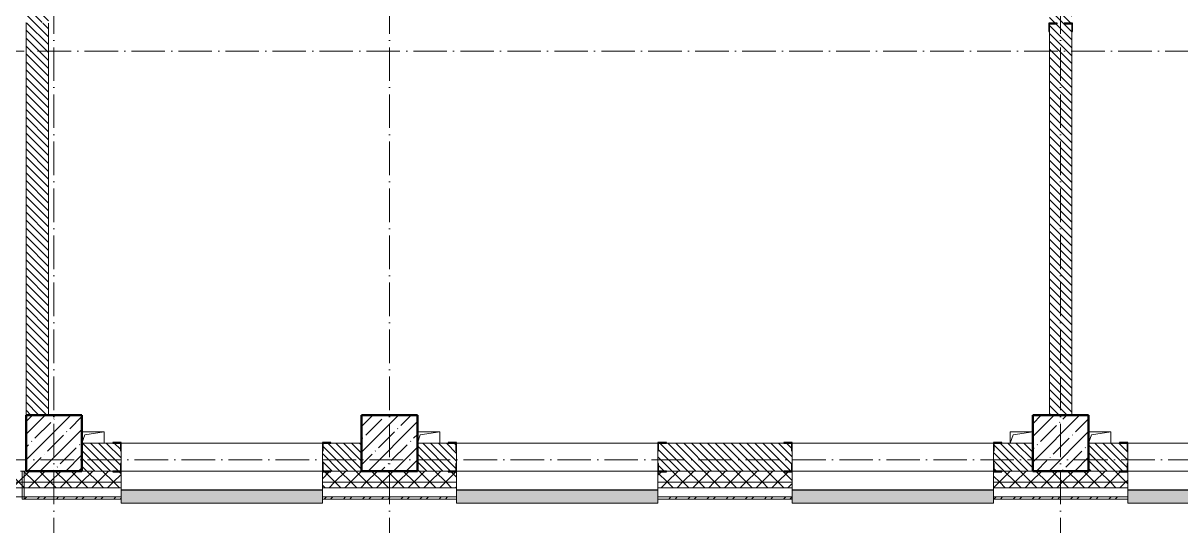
# Model space of a CAD drawing. Header units: millimetres. Extents: x 2294 to 908349, y -83289 to 219220.
# Drawn here: x 210809 to 221159, y 60718 to 65206 of the extents above; entities that cross this region are included whole.
import ezdxf

# ---------------------------------------------------------------- set-up
doc = ezdxf.new("R2010")
doc.units = ezdxf.units.MM
doc.linetypes.add('50_200_ШТРИХ_1Т_ш5_п1_п1_', pattern=[700, 500, -100, 0, -100])
for name, color, linetype, lineweight in [('A-GENM-____-MCUT', 7, 'Continuous', 25), ('A-GENM-____-OTLN', 7, 'Continuous', 9), ('A-GENM-____-OTLN-1', 7, 'Continuous', 25), ('A-GLAZ-____-OTLN', 7, 'Continuous', 9), ('A-WALL-____-MCUT', 7, 'Continuous', 13), ('A-WALL-____-MCUT-1', 7, 'Continuous', 9), ('A-WALL-____-OTLN', 7, 'Continuous', 9), ('A-WALL-____-PATT-1', 7, 'Continuous', 9), ('A-WALL-FNSH-MCUT-1', 7, 'Continuous', 9), ('S-COLS-____-MCUT', 7, 'Continuous', 50), ('S-COLS-____-OTLN', 7, 'Continuous', 9), ('S-GRID-____-OTLN-1', 7, '50_200_ШТРИХ_1Т_ш5_п1_п1_', 9)]:
    doc.layers.add(name, color=color, linetype=linetype, lineweight=lineweight)
doc.layers.add('A-GLAZ-____-OTLN-1', color=7, linetype='Continuous', lineweight=9, true_color=0xc0c0c0)
pattern_1 = [(45, (165583.51, 6025.28), (-70.71068, 70.71068), []), (135, (165583.51, 6025.28), (-70.71068, -70.71068), [])]
pattern_2 = [(135, (165583.507, 6025.276), (-35.35534, -35.35534), [])]

# ---------------------------------------------------------------- blocks, each defined once
blk = doc.blocks.new('3osi')
at = {"layer": 'S-GRID-____-OTLN-1', "color": 251, "ltscale": 0.6, "true_color": 0x636466}
for p, q in [((211083.5, 96918.1), (211083.5, 58916.9)), ((214083.5, 96918.1), (214083.5, 58916.9)), ((220083.5, 96918.1), (220083.5, 58916.9)), ((241063.5, 64956.3), (160914.7, 64956.3)), ((269657.9, 61306.3), (160914.7, 61306.3))]:
    blk.add_line(p, q, dxfattribs=at)
blk = doc.blocks.new('BSC_Колонна _Прямоугольная - 500х500-V18-АР1_План отверстий 3 этажа в осях 1-64_Ю-ЯЯ')
at = {"layer": 'S-COLS-____-OTLN'}
h = blk.add_hatch(dxfattribs=at)
h.set_pattern_fill('FP_25', color=256, style=0, pattern_type=2)
h.set_pattern_definition([(45, (-54500, -55431.04), (-114.04925, 114.04925), []), (45, (-54385.95, -55431.04), (-114.04925, 114.04925), [201.613, -40.323, 3.353, -36.97])])
h.paths.add_polyline_path([(-250, -250), (250, -250), (250, 250), (-250, 250), (-250, 178)], flags=0)
at = {"layer": 'S-COLS-____-MCUT'}
for p, q in [((250, 250), (-250, 250)), ((-250, 250), (-250, -250)), ((250, -250), (250, 250)), ((-250, -250), (250, -250))]:
    blk.add_line(p, q, dxfattribs=at)
blk = doc.blocks.new('BSC_Колонна _Прямоугольная - 500х500-V46-АР1_План отверстий 3 этажа в осях 1-64_Ю-ЯЯ')
at = {"layer": 'S-COLS-____-OTLN'}
h = blk.add_hatch(dxfattribs=at)
h.set_pattern_fill('FP_54', color=256, style=0, pattern_type=2)
h.set_pattern_definition([(45, (-48500, -55431.04), (-114.04925, 114.04925), []), (45, (-48385.95, -55431.04), (-114.04925, 114.04925), [201.613, -40.323, 3.353, -36.97])])
h.paths.add_polyline_path([(-250, -250), (250, -250), (250, 250), (-250, 250), (-250, 178)], flags=0)
at = {"layer": 'S-COLS-____-MCUT'}
for p, q in [((250, 250), (-250, 250)), ((-250, 250), (-250, -250)), ((250, -250), (250, 250)), ((-250, -250), (250, -250))]:
    blk.add_line(p, q, dxfattribs=at)
blk = doc.blocks.new('BSC_Колонна _Прямоугольная - 500х500-V72-АР1_План отверстий 3 этажа в осях 1-64_Ю-ЯЯ')
at = {"layer": 'S-COLS-____-OTLN'}
h = blk.add_hatch(dxfattribs=at)
h.set_pattern_fill('FP_81', color=256, style=0, pattern_type=2)
h.set_pattern_definition([(45, (-45500, -55431.04), (-114.04925, 114.04925), []), (45, (-45385.95, -55431.04), (-114.04925, 114.04925), [201.613, -40.323, 3.353, -36.97])])
h.paths.add_polyline_path([(-250, -250), (250, -250), (250, 250), (-250, 250), (-250, 178)], flags=0)
at = {"layer": 'S-COLS-____-MCUT'}
for p, q in [((250, 250), (-250, 250)), ((-250, 250), (-250, -250)), ((250, -250), (250, 250)), ((-250, -250), (250, -250))]:
    blk.add_line(p, q, dxfattribs=at)
blk = doc.blocks.new('Фахверк_СКБ_Уголок - 250_2700-27497298-АР1_План отверстий 3 этажа в осях 1-64_Ю-ЯЯ')
at = {"layer": 'A-GENM-____-MCUT'}
for p, q in [((200, 181), (125, 181)), ((125, 181), (125, 106)), ((125, 106), (131, 106)), ((131, 106), (131, 175)), ((131, 175), (200, 175)), ((200, 175), (200, 181)), ((131, -6), (125, -6)), ((125, -6), (125, -81)), ((125, -81), (200, -81)), ((131, -75), (131, -6)), ((200, -75), (131, -75)), ((200, -81), (200, -75))]:
    blk.add_line(p, q, dxfattribs=at)
blk = doc.blocks.new('Фахверк_СКБ_Уголок - 200_3550-28187522-АР1_План отверстий 3 этажа в осях 1-64_Ю-ЯЯ')
at = {"layer": 'A-GENM-____-MCUT'}
for p, q in [((125, 156), (50, 156)), ((50, 156), (50, 150)), ((50, 150), (119, 150)), ((119, 150), (119, 81)), ((125, 81), (125, 156)), ((119, 81), (125, 81)), ((125, 19), (119, 19)), ((119, 19), (119, -50)), ((125, -56), (125, 19)), ((119, -50), (50, -50)), ((50, -50), (50, -56)), ((50, -56), (125, -56))]:
    blk.add_line(p, q, dxfattribs=at)
blk = doc.blocks.new('AR_Отверстие прямоугольное _в плите_ - AR_Отверстие прямоугольное _в плите_-V178-АР1_План отверстий 3 этажа в осях 1-64_Ю-ЯЯ')
at = {"layer": 'A-GENM-____-OTLN'}
for p, q in [((100, 50), (-100, 50)), ((-100, -50), (-75, 25)), ((-75, 25), (100, 50)), ((100, -50), (100, 50))]:
    blk.add_line(p, q, dxfattribs=at)
blk = doc.blocks.new('AR_Отверстие прямоугольное _в плите_ - AR_Отверстие прямоугольное _в плите_-V185-АР1_План отверстий 3 этажа в осях 1-64_Ю-ЯЯ')
at = {"layer": 'A-GENM-____-OTLN'}
for p, q in [((100, 50), (-100, 50)), ((-100, 50), (-100, -50)), ((-100, -50), (-75, 25)), ((-75, 25), (100, 50))]:
    blk.add_line(p, q, dxfattribs=at)
blk = doc.blocks.new('Отлив_СКБ - Отлив витража_120_НВФ-31885687-АР1_План отверстий 3 этажа в осях 1-64_Ю-ЯЯ')
at = {"layer": 'A-GLAZ-____-OTLN-1'}
for points in [[(0, -2), (1800, -2), (1800, 0), (0, 0)], [(945, -120), (1800, -120), (1800, -2), (0, -2), (0, -120), (878, -120)]]:
    blk.add_hatch(color=256, dxfattribs=at).paths.add_polyline_path(points, flags=0)
at = {"layer": 'A-GLAZ-____-OTLN'}
for p, q in [((0, 0), (1800, 0)), ((1800, -2), (0, -2)), ((0, -120), (0, -83)), ((1800, -83), (1800, -120)), ((0, -120), (1800, -120))]:
    blk.add_line(p, q, dxfattribs=at)
blk = doc.blocks.new('Стены 3 - Стены 4-31194751-АР1_План отверстий 3 этажа в осях 1-64_Ю-ЯЯ')
at = {"layer": 'A-WALL-____-MCUT'}
for p, q in [((-1799, 41030), (-1799, 41010)), ((-1549, 41030), (-1799, 41030)), ((-1799, 41010), (-1549, 41010)), ((-1549, 41010), (-1549, 41030))]:
    blk.add_line(p, q, dxfattribs=at)
blk = doc.blocks.new('3floor')
at = {"layer": 'A-WALL-____-PATT-1'}
h = blk.add_hatch(dxfattribs=at)
h.set_pattern_fill('FP_9', color=256, style=0, pattern_type=2)
h.set_pattern_definition(pattern_2)
h.paths.add_polyline_path([(210834, 61706), (211034, 61706), (211034, 65206), (210965, 65206), (210965, 65212), (211034, 65212), (211034, 68706), (210834, 68706), (210834, 65212), (210903, 65212), (210903, 65206), (210834, 65206), (210834, 63249)], flags=0)
h = blk.add_hatch(dxfattribs=at)
h.set_pattern_fill('FP_9', color=256, style=0, pattern_type=2)
h.set_pattern_definition(pattern_2)
h.paths.add_polyline_path([(220184, 61706), (220184, 65200), (220115, 65200), (220115, 65206), (220184, 65206), (220184, 68706), (219984, 68706), (219984, 65206), (220053, 65206), (220053, 65200), (219984, 65200), (219984, 61706)], flags=0)
h = blk.add_hatch(dxfattribs=at)
h.set_pattern_fill('FP_9', color=256, style=0, pattern_type=2)
h.set_pattern_definition(pattern_2)
h.paths.add_polyline_path([(213490, 61206), (213834, 61206), (213834, 61456), (213490, 61456), (213490, 61387), (213484, 61387), (213484, 61275), (213490, 61275)], flags=0)
h.paths.add_polyline_path([(211678, 61206), (211678, 61275), (211684, 61275), (211684, 61387), (211678, 61387), (211678, 61456), (211334, 61456), (211334, 61206), (211609, 61206)], flags=0)
h = blk.add_hatch(dxfattribs=at)
h.set_pattern_fill('FP_9', color=256, style=0, pattern_type=2)
h.set_pattern_definition(pattern_2)
h.paths.add_polyline_path([(219559, 61206), (219834, 61206), (219834, 61456), (219490, 61456), (219490, 61387), (219484, 61387), (219484, 61275), (219490, 61275), (219490, 61206)], flags=0)
h.paths.add_polyline_path([(217609, 61206), (217678, 61206), (217678, 61275), (217684, 61275), (217684, 61387), (217678, 61387), (217678, 61456), (216490, 61456), (216490, 61387), (216484, 61387), (216484, 61275), (216490, 61275), (216490, 61206), (216826, 61206)], flags=0)
h.paths.add_polyline_path([(214609, 61206), (214678, 61206), (214678, 61275), (214684, 61275), (214684, 61387), (214678, 61387), (214678, 61456), (214334, 61456), (214334, 61206)], flags=0)
h = blk.add_hatch(dxfattribs=at)
h.set_pattern_fill('FP_9', color=256, style=0, pattern_type=2)
h.set_pattern_definition(pattern_2)
h.paths.add_polyline_path([(220334, 61206), (220678, 61206), (220678, 61275), (220684, 61275), (220684, 61387), (220678, 61387), (220678, 61456), (220334, 61456)], flags=0)
h.paths.add_polyline_path([(222834, 61206), (222834, 61456), (222490, 61456), (222490, 61387), (222484, 61387), (222484, 61275), (222490, 61275), (222490, 61206), (222559, 61206)], flags=0)
h = blk.add_hatch(dxfattribs=at)
h.set_pattern_fill('FP_4', color=256, style=0, pattern_type=2)
h.set_pattern_definition(pattern_1)
h.paths.add_polyline_path([(239803, 61106), (239884, 61106), (239884, 61206), (233534, 61206), (233534, 61106), (236268, 61106)], flags=0)
h.paths.add_polyline_path([(229198, 61106), (229584, 61106), (229584, 61200), (229509, 61200), (229509, 61206), (228559, 61206), (228559, 61200), (228484, 61200), (228484, 61106), (228834, 61106)], flags=0)
h.paths.add_polyline_path([(230966, 61106), (232534, 61106), (232534, 61206), (230659, 61206), (230659, 61200), (230584, 61200), (230584, 61106)], flags=0)
h.paths.add_polyline_path([(225559, 61106), (226684, 61106), (226684, 61200), (226609, 61200), (226609, 61206), (225559, 61206), (225559, 61200), (225484, 61200), (225484, 61106), (225490, 61106)], flags=0)
h.paths.add_polyline_path([(223684, 61106), (223684, 61200), (223609, 61200), (223609, 61206), (222559, 61206), (222559, 61200), (222484, 61200), (222484, 61106), (223012, 61106)], flags=0)
h.paths.add_polyline_path([(219559, 61106), (220684, 61106), (220684, 61200), (220609, 61200), (220609, 61206), (219559, 61206), (219559, 61200), (219484, 61200), (219484, 61106)], flags=0)
h.paths.add_polyline_path([(217609, 61106), (217684, 61106), (217684, 61200), (217609, 61200), (217609, 61206), (216559, 61206), (216559, 61200), (216484, 61200), (216484, 61106), (216826, 61106)], flags=0)
h.paths.add_polyline_path([(213834, 61106), (214684, 61106), (214684, 61200), (214609, 61200), (214609, 61206), (213559, 61206), (213559, 61200), (213484, 61200), (213484, 61106), (213559, 61106)], flags=0)
h.paths.add_polyline_path([(211524, 61106), (211684, 61106), (211684, 61200), (211609, 61200), (211609, 61206), (210009, 61206), (210009, 61200), (209934, 61200), (209934, 61106), (210640, 61106)], flags=0)
h.paths.add_polyline_path([(207989, 61106), (208134, 61106), (208134, 61200), (208059, 61200), (208059, 61206), (207009, 61206), (207009, 61200), (206934, 61200), (206934, 61106)], flags=0)
h.paths.add_polyline_path([(205134, 61106), (205134, 61200), (205059, 61200), (205059, 61206), (204009, 61206), (204009, 61200), (203934, 61200), (203934, 61106), (204454, 61106)], flags=0)
h.paths.add_polyline_path([(201802, 61106), (202134, 61106), (202134, 61200), (202059, 61200), (202059, 61206), (201009, 61206), (201009, 61200), (200934, 61200), (200934, 61106), (201361, 61106)], flags=0)
h.paths.add_polyline_path([(198009, 61106), (199134, 61106), (199134, 61200), (199059, 61200), (199059, 61206), (198009, 61206), (198009, 61200), (197934, 61200), (197934, 61106), (197940, 61106)], flags=0)
h.paths.add_polyline_path([(194934, 61106), (196134, 61106), (196134, 61200), (196059, 61200), (196059, 61206), (195009, 61206), (195009, 61200), (194934, 61200)], flags=0)
h.paths.add_polyline_path([(193134, 61106), (193134, 61200), (193059, 61200), (193059, 61206), (192009, 61206), (192009, 61200), (191934, 61200), (191934, 61106), (192965, 61106)], flags=0)
h.paths.add_polyline_path([(189009, 61106), (190134, 61106), (190134, 61200), (190059, 61200), (190059, 61206), (189009, 61206), (189009, 61200), (188934, 61200), (188934, 61106), (188940, 61106)], flags=0)
h.paths.add_polyline_path([(187134, 61106), (187134, 61200), (187059, 61200), (187059, 61206), (186009, 61206), (186009, 61200), (185934, 61200), (185934, 61106), (187059, 61106)], flags=0)
h.paths.add_polyline_path([(183784, 61106), (184134, 61106), (184134, 61200), (184059, 61200), (184059, 61206), (183009, 61206), (183009, 61200), (182934, 61200), (182934, 61106), (183284, 61106)], flags=0)
h.paths.add_polyline_path([(181934, 61106), (181934, 61200), (181859, 61200), (181859, 61206), (172134, 61206), (172134, 61106), (181477, 61106)], flags=0)
h.paths.add_polyline_path([(171134, 61106), (171134, 61206), (163134, 61206), (163134, 61106), (169104, 61106)], flags=0)
h = blk.add_hatch(dxfattribs=at)
h.set_pattern_fill('FP_4', color=256, style=0, pattern_type=2)
h.set_pattern_definition(pattern_1)
h.paths.add_polyline_path([(239884, 61056), (239884, 61106), (233534, 61106), (233534, 61056), (239803, 61056)], flags=0)
h.paths.add_polyline_path([(232534, 61056), (232534, 61106), (230584, 61106), (230584, 61056), (230966, 61056)], flags=0)
h.paths.add_polyline_path([(226684, 61056), (226684, 61106), (225484, 61106), (225484, 61056), (225663, 61056)], flags=0)
h.paths.add_polyline_path([(229198, 61056), (229584, 61056), (229584, 61106), (228484, 61106), (228484, 61056)], flags=0)
h.paths.add_polyline_path([(223012, 61056), (223684, 61056), (223684, 61106), (222484, 61106), (222484, 61056)], flags=0)
h.paths.add_polyline_path([(220684, 61056), (220684, 61106), (219484, 61106), (219484, 61056), (220361, 61056)], flags=0)
h.paths.add_polyline_path([(217684, 61056), (217684, 61106), (216484, 61106), (216484, 61056), (216826, 61056)], flags=0)
h.paths.add_polyline_path([(214684, 61056), (214684, 61106), (213484, 61106), (213484, 61056), (214175, 61056)], flags=0)
h.paths.add_polyline_path([(211684, 61056), (211684, 61106), (209934, 61106), (209934, 61056), (211524, 61056)], flags=0)
h.paths.add_polyline_path([(208134, 61056), (208134, 61106), (206934, 61106), (206934, 61056), (207989, 61056)], flags=0)
h.paths.add_polyline_path([(205134, 61056), (205134, 61106), (203934, 61106), (203934, 61056), (204454, 61056)], flags=0)
h.paths.add_polyline_path([(202134, 61056), (202134, 61106), (200934, 61106), (200934, 61056), (201802, 61056)], flags=0)
h.paths.add_polyline_path([(197934, 61056), (199134, 61056), (199134, 61106), (197934, 61106)], flags=0)
h.paths.add_polyline_path([(195616, 61056), (196134, 61056), (196134, 61106), (194934, 61106), (194934, 61056)], flags=0)
h.paths.add_polyline_path([(192965, 61056), (193134, 61056), (193134, 61106), (191934, 61106), (191934, 61056), (192081, 61056)], flags=0)
h.paths.add_polyline_path([(190134, 61056), (190134, 61106), (188934, 61106), (188934, 61056), (189430, 61056)], flags=0)
h.paths.add_polyline_path([(186779, 61056), (187134, 61056), (187134, 61106), (185934, 61106), (185934, 61056)], flags=0)
h.paths.add_polyline_path([(184128, 61056), (184134, 61056), (184134, 61106), (182934, 61106), (182934, 61056), (183244, 61056)], flags=0)
h.paths.add_polyline_path([(181477, 61056), (181934, 61056), (181934, 61106), (172134, 61106), (172134, 61056), (179709, 61056)], flags=0)
h.paths.add_polyline_path([(171134, 61056), (171134, 61106), (163034, 61106), (163034, 61056), (169104, 61056)], flags=0)
h = blk.add_hatch(dxfattribs=at)
h.set_pattern_fill('FP_6', color=256, style=0, pattern_type=2)
h.set_pattern_definition([(45, (165583.51, 6025.28), (-85.53659, 85.53659), []), (45, (165640.53, 6025.28), (-85.53659, 85.53659), [])])
h.paths.add_polyline_path([(225663, 60956), (226104, 60956), (226104, 60976), (225484, 60976), (225484, 60956)], flags=0)
h.paths.add_polyline_path([(223684, 60956), (223684, 60976), (222484, 60976), (222484, 60956), (223012, 60956)], flags=0)
h.paths.add_polyline_path([(219484, 60956), (220684, 60956), (220684, 60976), (219484, 60976)], flags=0)
h.paths.add_polyline_path([(217684, 60956), (217684, 60976), (216484, 60976), (216484, 60956), (216826, 60956)], flags=0)
h.paths.add_polyline_path([(214175, 60956), (214684, 60956), (214684, 60976), (213484, 60976), (213484, 60956)], flags=0)
h.paths.add_polyline_path([(211684, 60956), (211684, 60976), (210819, 60976), (210819, 60956), (211524, 60956)], flags=0)
at = {"layer": 'A-WALL-____-MCUT'}
for p, q in [((210834, 65206), (210834, 61706)), ((211034, 61706), (211034, 65206)), ((219984, 65131), (219984, 61706)), ((220184, 61706), (220184, 65131)), ((211609, 61456), (211334, 61456)), ((211684, 61275), (211684, 61387)), ((213484, 61387), (213484, 61275)), ((213834, 61456), (213559, 61456)), ((214609, 61456), (214334, 61456)), ((214684, 61275), (214684, 61387)), ((216484, 61387), (216484, 61275)), ((217609, 61456), (216559, 61456)), ((217684, 61275), (217684, 61387)), ((219484, 61387), (219484, 61275)), ((219834, 61456), (219559, 61456)), ((220609, 61456), (220334, 61456)), ((220684, 61275), (220684, 61387)), ((210834, 61206), (210784, 61206)), ((211684, 60976), (211684, 61200)), ((213484, 61200), (213484, 60976)), ((214684, 60976), (214684, 61200)), ((216484, 61200), (216484, 60976)), ((217684, 60976), (217684, 61200)), ((219484, 61200), (219484, 60976)), ((220684, 60976), (220684, 61200)), ((209934, 60976), (211684, 60976)), ((213484, 60976), (214684, 60976)), ((216484, 60976), (217684, 60976)), ((219484, 60976), (220684, 60976))]:
    blk.add_line(p, q, dxfattribs=at)
at = {"layer": 'A-WALL-____-MCUT-1'}
for p, q in [((211609, 61206), (211334, 61206)), ((211334, 61206), (211609, 61206)), ((213834, 61206), (213559, 61206)), ((213559, 61206), (213834, 61206)), ((214609, 61206), (214334, 61206)), ((214334, 61206), (214609, 61206)), ((217609, 61206), (216559, 61206)), ((216559, 61206), (217609, 61206)), ((219834, 61206), (219559, 61206)), ((219559, 61206), (219834, 61206)), ((220609, 61206), (220334, 61206)), ((220334, 61206), (220609, 61206)), ((211684, 61106), (209934, 61106)), ((214684, 61106), (213484, 61106)), ((217684, 61106), (216484, 61106)), ((220684, 61106), (219484, 61106)), ((211684, 61056), (209934, 61056)), ((214684, 61056), (213484, 61056)), ((217684, 61056), (216484, 61056)), ((220684, 61056), (219484, 61056))]:
    blk.add_line(p, q, dxfattribs=at)
at = {"layer": 'A-WALL-____-OTLN'}
for p, q in [((211684, 61456), (213484, 61456)), ((214684, 61456), (216484, 61456)), ((217684, 61456), (219484, 61456)), ((220684, 61456), (222484, 61456)), ((211684, 61206), (213484, 61206)), ((213484, 61206), (211684, 61206)), ((214684, 61206), (216484, 61206)), ((216484, 61206), (214684, 61206)), ((217684, 61206), (219484, 61206)), ((219484, 61206), (217684, 61206)), ((220684, 61206), (222484, 61206)), ((222484, 61206), (220684, 61206))]:
    blk.add_line(p, q, dxfattribs=at)
at = {"layer": 'A-WALL-FNSH-MCUT-1'}
for p, q in [((210819, 60976), (210819, 60956)), ((211684, 60956), (211684, 60976)), ((211684, 60976), (211684, 60976)), ((213484, 60976), (213484, 60956)), ((214684, 60956), (214684, 60976)), ((216484, 60976), (216484, 60976)), ((216484, 60976), (216484, 60956)), ((217684, 60956), (217684, 60976)), ((219484, 60976), (219484, 60976)), ((219484, 60976), (219484, 60956)), ((220684, 60956), (220684, 60976)), ((210819, 60956), (211684, 60956)), ((213484, 60956), (214684, 60956)), ((216484, 60956), (217684, 60956)), ((219484, 60956), (220684, 60956))]:
    blk.add_line(p, q, dxfattribs=at)
at = {"layer": 'A-GENM-____-OTLN'}
for name, p in [('AR_Отверстие прямоугольное _в плите_ - AR_Отверстие прямоугольное _в плите_-V178-АР1_План отверстий 3 этажа в осях 1-64_Ю-ЯЯ', (211434, 61506)), ('AR_Отверстие прямоугольное _в плите_ - AR_Отверстие прямоугольное _в плите_-V178-АР1_План отверстий 3 этажа в осях 1-64_Ю-ЯЯ', (214434, 61506)), ('AR_Отверстие прямоугольное _в плите_ - AR_Отверстие прямоугольное _в плите_-V185-АР1_План отверстий 3 этажа в осях 1-64_Ю-ЯЯ', (219734, 61506)), ('AR_Отверстие прямоугольное _в плите_ - AR_Отверстие прямоугольное _в плите_-V178-АР1_План отверстий 3 этажа в осях 1-64_Ю-ЯЯ', (220434, 61506))]:
    blk.add_blockref(name, p, dxfattribs=at)
at = {"layer": 'A-GENM-____-OTLN-1'}
for name, p, rotation in [('Фахверк_СКБ_Уголок - 200_3550-28187522-АР1_План отверстий 3 этажа в осях 1-64_Ю-ЯЯ', (220134, 65081), 90.00000000000006), ('Фахверк_СКБ_Уголок - 250_2700-27497298-АР1_План отверстий 3 этажа в осях 1-64_Ю-ЯЯ', (211809, 61381), 180), ('Фахверк_СКБ_Уголок - 250_2700-27497298-АР1_План отверстий 3 этажа в осях 1-64_Ю-ЯЯ', (214809, 61381), 180), ('Фахверк_СКБ_Уголок - 250_2700-27497298-АР1_План отверстий 3 этажа в осях 1-64_Ю-ЯЯ', (217809, 61381), 180), ('Фахверк_СКБ_Уголок - 250_2700-27497298-АР1_План отверстий 3 этажа в осях 1-64_Ю-ЯЯ', (220809, 61381), 180)]:
    blk.add_blockref(name, p, dxfattribs=dict(at, rotation=rotation))
for p in [(213359, 61281), (216359, 61281), (219359, 61281)]:
    blk.add_blockref('Фахверк_СКБ_Уголок - 250_2700-27497298-АР1_План отверстий 3 этажа в осях 1-64_Ю-ЯЯ', p, dxfattribs=at)
at = {"layer": 'A-GLAZ-____-OTLN'}
for p in [(211684, 61039), (214684, 61039), (217684, 61039), (220684, 61039)]:
    blk.add_blockref('Отлив_СКБ - Отлив витража_120_НВФ-31885687-АР1_План отверстий 3 этажа в осях 1-64_Ю-ЯЯ', p, dxfattribs=at)
at = {"layer": 'A-WALL-____-OTLN', "rotation": 89.9999999999999}
blk.add_blockref('Стены 3 - Стены 4-31194751-АР1_План отверстий 3 этажа в осях 1-64_Ю-ЯЯ', (251829, 62755), dxfattribs=at)
at = {"layer": 'S-COLS-____-OTLN'}
for name, p in [('BSC_Колонна _Прямоугольная - 500х500-V72-АР1_План отверстий 3 этажа в осях 1-64_Ю-ЯЯ', (211084, 61456)), ('BSC_Колонна _Прямоугольная - 500х500-V46-АР1_План отверстий 3 этажа в осях 1-64_Ю-ЯЯ', (214084, 61456)), ('BSC_Колонна _Прямоугольная - 500х500-V18-АР1_План отверстий 3 этажа в осях 1-64_Ю-ЯЯ', (220084, 61456))]:
    blk.add_blockref(name, p, dxfattribs=at)

msp = doc.modelspace()

# ---------------------------------------------------------------- block references
for name in ['3osi', '3floor']:
    msp.add_blockref(name, (0, 0))

doc.saveas('drawing.dxf')
